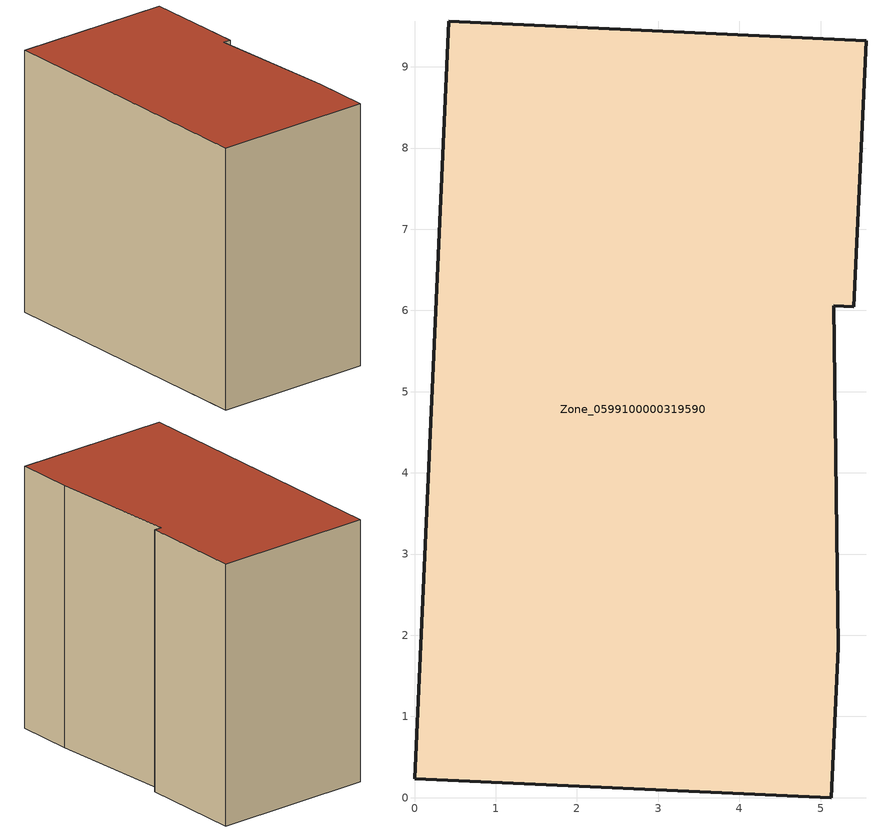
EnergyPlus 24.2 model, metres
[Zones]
Zone_0599100000319590
 floor ground (C_G): 5.22,1.85 5.13,0 0,0.23 0.42,9.56 5.56,9.32 5.41,6.05 5.16,6.06 z0
 wall outside (C_F): 5.16,6.06 5.41,6.05 5.56,9.32 0.42,9.56 0,0.23 5.13,0 5.22,1.85 5.16,6.06 z0:8.42
 roof outside (C_R): 5.13,0 5.22,1.85 5.16,6.06 5.41,6.05 5.56,9.32 0.42,9.56 0,0.23 z8.42
[BUILDING]
Pand.0599100000319590: North Axis=0; Terrain=City; Loads Convergence Tolerance Value=0.04; Temperature Convergence Tolerance Value=0.4; Solar Distribution=FullExterior; Maximum Number of Warmup Days=25; Minimum Number of Warmup Days=1
[Site:Location]
Rotterdam.The.Hague.AP_ZH_NLD Design_Conditions: Latitude=51.96; Longitude=4.45; Time Zone=1; Elevation=-4.5
[SITE:GROUNDTEMPERATURE:BUILDINGSURFACE]
18, 18, 18, 18, 18, 18, 18, 18, 18, 18, 18, 18
[MATERIAL] Thermal Absorptance=0.9; Solar Absorptance=0.7; Visible Absorptance=0.7
Name | Roughness | Thickness | Conductivity | Density | Specific Heat
G.TC.1975-1991 | MediumSmooth | 0.15 | 0.288461 | 540 | 1210
F.TC.1975-1991 | Rough | 0.3 | 0.230769 | 1920 | 840
R.TC.1975-1991 | MediumRough | 0.2 | 0.153846 | 1500 | 1000
[CONSTRUCTION]
C_G: G.TC.1975-1991
C_F: F.TC.1975-1991
C_R: R.TC.1975-1991
[ZONE]
Zone_0599100000319590: Type=1; Multiplier=1; Ceiling Height=Autocalculate; Volume=Autocalculate; Floor Area=autocalculate; Part of Total Floor Area=Yes
[ZONEINFILTRATION:DESIGNFLOWRATE]
Infil_Zone_0599100000319590: Zone or ZoneList or Space or SpaceList=Zone_0599100000319590; Schedule=AlwaysOn; Design Flow Rate Calculation Method=Flow/Area; Flow Rate per Floor Area=0.003; Constant Term Coefficient=1; Temperature Term Coefficient=0; Velocity Term Coefficient=0; Velocity Squared Term Coefficient=0
[HVACTEMPLATE:ZONE:IDEALLOADSAIRSYSTEM]
Zone_0599100000319590: Maximum Heating Supply Air Temperature=50; Minimum Cooling Supply Air Temperature=13; Maximum Heating Supply Air Humidity Ratio=0.0156; Minimum Cooling Supply Air Humidity Ratio=0.0077; Heating Limit=NoLimit; Cooling Limit=NoLimit; Dehumidification Control Type=ConstantSensibleHeatRatio; Cooling Sensible Heat Ratio=0.7; Dehumidification Setpoint=60; Humidification Control Type=None; Humidification Setpoint=30; Outdoor Air Method=None; Outdoor Air Flow Rate per Person=0.00944; Outdoor Air Flow Rate per Zone Floor Area=0; Outdoor Air Flow Rate per Zone=0; Demand Controlled Ventilation Type=None; Outdoor Air Economizer Type=NoEconomizer; Heat Recovery Type=None; Sensible Heat Recovery Effectiveness=0.7; Latent Heat Recovery Effectiveness=0.65
[ZONECONTROL:THERMOSTAT]
ThermostatControl_Zone_0599100000319590: Zone or ZoneList=Zone_0599100000319590; Control Type Schedule=DualSetpointControlType; Control 1=Thermostat_Zone_0599100000319590; Temperature Difference Between Cutout And Setpoint=0
[THERMOSTATSETPOINT:DUALSETPOINT]
Thermostat_Zone_0599100000319590: Heating Setpoint Temperature Schedule=HeatingSetpoint_Zone_0599100000319590; Cooling Setpoint Temperature Schedule=CoolingSetpoint_Zone_0599100000319590
[SCHEDULE:COMPACT]
HeatingSetpoint_Zone_0599100000319590: Through: 12/31, For: AllDays, Until: 24:00, 21
CoolingSetpoint_Zone_0599100000319590: Through: 12/31, For: AllDays, Until: 24:00, 24
DualSetpointControlType: Through: 12/31, For: AllDays, Until: 24:00, 4
AlwaysOn: Through: 12/31, For: AllDays, Until: 24:00, 1
